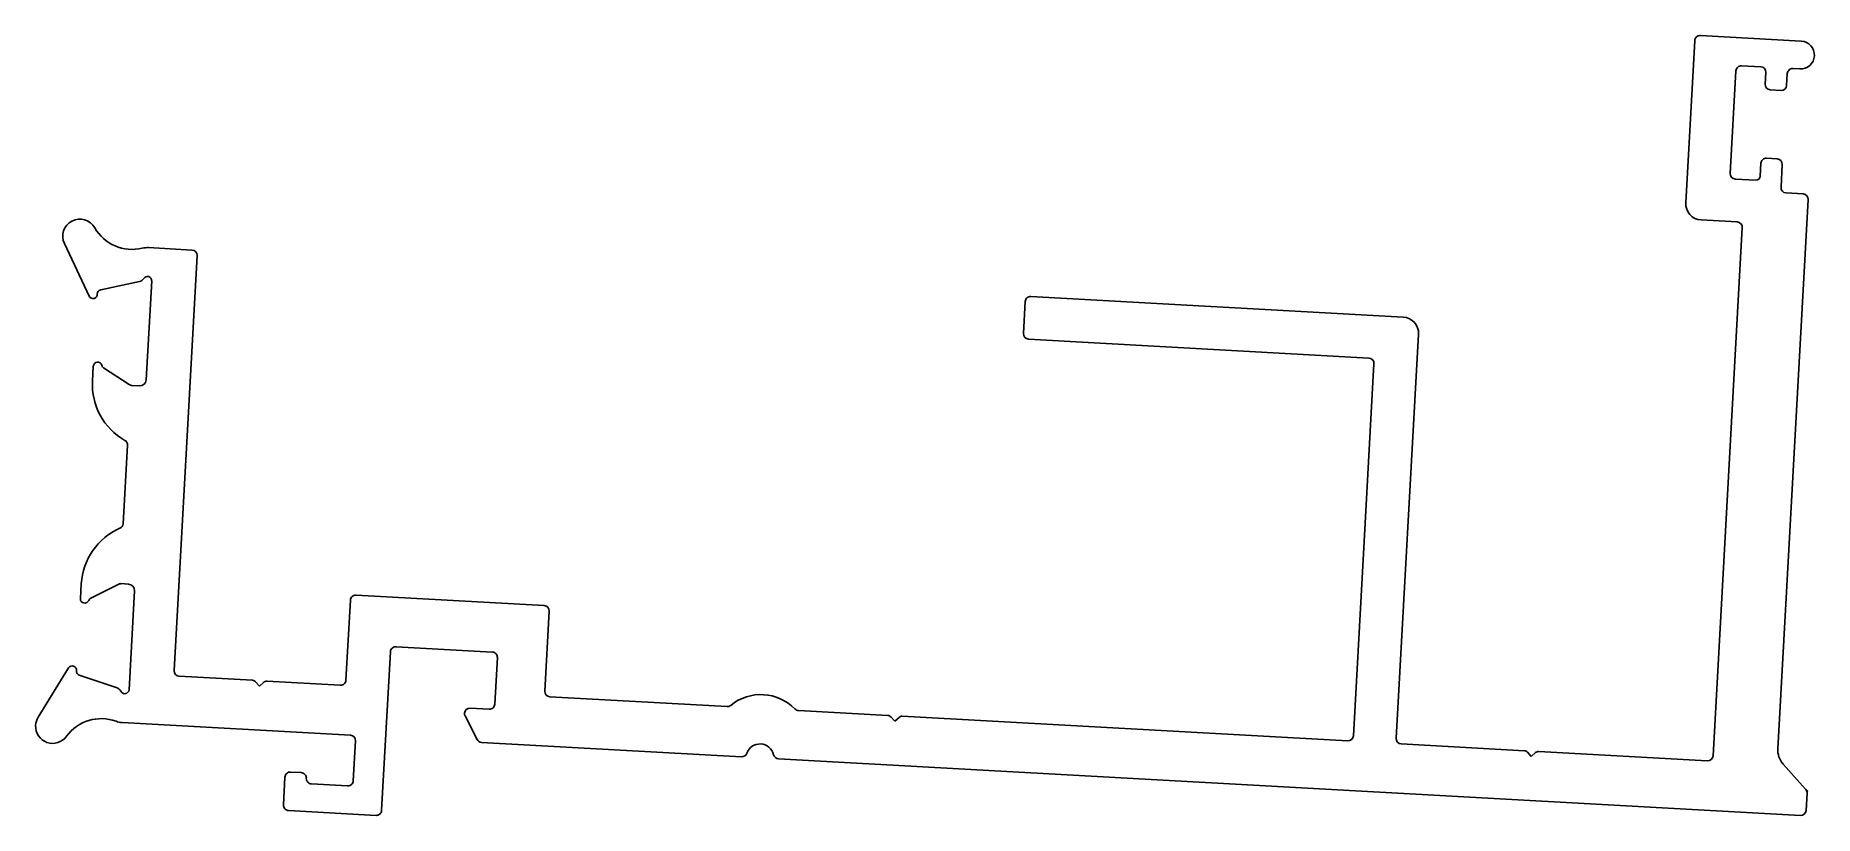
# Model space of a CAD drawing. Header units: inches. Extents: x -39.2 to 43.9, y -0.9 to 35.5.
import ezdxf

# ---------------------------------------------------------------- set-up
doc = ezdxf.new("R2010")
doc.units = ezdxf.units.IN
doc.header["$MEASUREMENT"] = 0
doc.layers.add('1', color=7, linetype='Continuous')
doc.layers.add('CLIP', color=7, linetype='Continuous')

msp = doc.modelspace()

# ---------------------------------------------------------------- linework, layer by layer
at = {"layer": '1', "color": 7, "linetype": 'Continuous'}
for centre, radius, start, end in [((38.643, 27.641), 0.762, 176.83, 266.83), ((24.642, 21.585), 0.762, 356.83, 86.83), ((38.902, 1.869), 0.254, 266.83, 356.83), ((43.291, 0.119), 0.254, 356.83, 41.83)]:
    msp.add_arc(centre, radius, start, end, dxfattribs=at)
at = {"layer": '1', "color": 7}
msp.add_point((43.551, 0.21), dxfattribs=at)
at = {"layer": 'CLIP', "color": 7, "linetype": 'Continuous'}
for p, q in [((38.301, 35.26), (37.882, 27.683)), ((43.275, 35.235), (38.565, 35.495)), ((40.49, 34.087), (41.388, 34.037)), ((39.961, 29.058), (40.226, 33.851)), ((41.624, 33.774), (41.594, 33.224)), ((42.592, 33.169), (42.623, 33.718)), ((42.886, 33.954), (43.203, 33.936)), ((41.83, 32.961), (42.329, 32.933)), ((41.389, 29.53), (41.356, 28.931)), ((42.152, 29.738), (41.653, 29.766)), ((42.329, 28.407), (42.388, 29.475)), ((41.145, 28.742), (40.197, 28.795)), ((42.178, 2.182), (43.599, 27.835)), ((43.363, 28.099), (42.564, 28.143)), ((38.6, 26.88), (40.286, 26.787)), ((-36.67, 23.326), (-37.827, 25.778)), ((40.522, 26.523), (39.155, 1.855)), ((-33.896, 25.59), (-31.867, 25.478)), ((-31.632, 25.214), (-32.705, 5.829)), ((-34.313, 24.011), (-36.131, 23.618)), ((-34.006, 19.412), (-33.75, 24.031)), ((7.303, 23.308), (24.684, 22.346)), ((6.956, 21.575), (7.039, 23.073)), ((23.088, 20.431), (7.192, 21.311)), ((25.403, 21.543), (24.357, 2.669)), ((-36.513, 19.357), (-36.475, 20.049)), ((-35.999, 19.977), (-34.803, 19.196)), ((22.863, 11.854), (23.324, 20.168)), ((-34.656, 19.147), (-34.322, 19.129)), ((-35.079, 12.692), (-34.877, 16.354)), ((-35.002, 16.585), (-35.002, 16.585)), ((22.36, 2.779), (22.863, 11.854)), ((-37.076, 9.196), (-37.037, 9.888)), ((-35.32, 9.86), (-36.595, 9.215)), ((-34.835, 9.873), (-35.168, 9.892)), ((-34.808, 4.938), (-34.552, 9.557)), ((-24.207, 9.355), (-15.421, 8.869)), ((-24.677, 5.385), (-24.471, 9.119)), ((-15.185, 8.605), (-15.392, 4.87)), ((-22.601, 6.712), (-23.011, -0.697)), ((-17.844, 6.699), (-22.337, 6.948)), ((-39.052, 3.651), (-37.631, 5.96)), ((-17.729, 4.264), (-17.609, 6.436)), ((-37.128, 5.611), (-35.364, 5.02)), ((-32.469, 5.566), (-29.039, 5.376)), ((-28.899, 5.308), (-28.719, 5.108)), ((-28.719, 5.108), (-28.533, 5.274)), ((-28.352, 5.338), (-24.941, 5.149)), ((-15.156, 4.607), (-6.883, 4.149)), ((-24.469, 2.814), (-35.124, 3.404)), ((-18.557, 2.612), (-19.115, 3.715)), ((-18.878, 4.077), (-17.992, 4.028)), ((-3.549, 3.964), (0.626, 3.733)), ((0.766, 3.665), (0.946, 3.465)), ((0.946, 3.465), (1.146, 3.644)), ((1.293, 3.696), (22.097, 2.544)), ((-24.337, 0.679), (-24.234, 2.551)), ((-6.207, 1.803), (-18.348, 2.475)), ((43.237, -0.936), (-4.48, 1.707)), ((24.593, 2.405), (30.35, 2.087)), ((30.49, 2.019), (30.67, 1.818)), ((30.67, 1.82), (30.871, 2)), ((30.67, 1.818), (30.67, 1.82)), ((30.67, 1.82), (30.67, 1.82)), ((31.018, 2.052), (38.888, 1.616)), ((-27.599, -0.443), (-27.527, 0.855)), ((-27.264, 1.091), (-26.765, 1.064)), ((43.48, 0.288), (42.431, 1.46)), ((-26.293, 0.537), (-24.601, 0.443)), ((43.545, 0.104), (43.5, -0.7)), ((-23.275, -0.933), (-27.363, -0.706))]:
    msp.add_line(p, q, dxfattribs=at)
for centre, radius, start, end in [((38.551, 35.246), 0.25, 86.83, 176.83), ((43.239, 34.585), 0.65, 266.83, 86.83), ((40.476, 33.837), 0.25, 86.83, 176.83), ((41.375, 33.787), 0.25, 356.83, 86.83), ((41.843, 33.211), 0.25, 176.83, 266.83), ((42.872, 33.704), 0.25, 86.83, 176.83), ((42.343, 33.183), 0.25, 266.83, 356.83), ((41.639, 29.516), 0.25, 86.83, 176.83), ((42.138, 29.489), 0.25, 356.83, 86.83), ((40.211, 29.044), 0.25, 176.83, 266.83), ((41.156, 28.942), 0.2, 266.83, 356.83), ((42.578, 28.393), 0.25, 176.83, 266.83), ((43.349, 27.849), 0.25, 356.83, 86.83), ((-37.103, 26.12), 0.8, 29.63616, 205.26642), ((40.272, 26.537), 0.25, 356.83, 86.83), ((-34.67, 27.504), 2, 209.63616, 283.85886), ((-33.951, 24.591), 1, 86.83, 103.85886), ((-31.881, 25.228), 0.25, 356.83, 86.83), ((-34.376, 24.304), 0.3, 282.18742, 328.43102), ((-33.95, 24.042), 0.2, 356.83, 148.43102), ((-36.489, 23.412), 0.2, 205.26642, 1.5191), ((-36.089, 23.422), 0.2, 102.18742, 181.5191), ((7.289, 23.059), 0.25, 86.83, 176.83), ((7.206, 21.561), 0.25, 176.83, 266.83), ((-36.275, 20.038), 0.2, 15.42039, 176.83), ((-35.889, 20.144), 0.2, 195.42039, 236.82998), ((23.074, 20.181), 0.25, 356.83, 86.83), ((-33.517, 19.192), 3, 176.83005, 240.33273), ((-34.639, 19.447), 0.3, 236.82998, 266.83), ((-34.306, 19.428), 0.3, 266.83, 356.83), ((-35.126, 16.368), 0.25, 356.83, 60.33273), ((-34.042, 9.722), 3, 113.32727, 176.82995), ((-35.329, 12.706), 0.25, 293.32727, 356.83), ((-36.876, 9.185), 0.2, 176.83, 338.23961), ((-36.504, 9.037), 0.2, 116.83002, 158.23961), ((-35.185, 9.592), 0.3, 86.83, 116.83002), ((-34.851, 9.574), 0.3, 356.83, 86.83), ((-24.221, 9.106), 0.25, 86.83, 176.83), ((-15.434, 8.619), 0.25, 356.83, 86.83), ((-22.351, 6.699), 0.25, 86.83, 176.83), ((-17.858, 6.45), 0.25, 356.82996, 86.83004), ((-37.461, 5.856), 0.2, 352.1409, 148.39358), ((-37.065, 5.801), 0.2, 172.1409, 251.47258), ((-32.456, 5.815), 0.25, 176.83, 266.82984), ((-35.46, 4.736), 0.3, 25.22898, 71.47258), ((-29.05, 5.173), 0.203, 41.83, 86.83), ((-28.366, 5.088), 0.25, 86.82984, 131.83), ((-24.927, 5.398), 0.25, 266.82984, 356.83), ((-35.007, 4.949), 0.2, 205.22898, 356.83), ((-17.978, 4.278), 0.25, 266.82996, 356.83004), ((-15.142, 4.856), 0.25, 176.83, 266.83), ((-6.87, 4.398), 0.25, 266.83, 309.36689), ((-5.303, 2.489), 2.22, 44.29344, 129.36656), ((-38.371, 3.232), 0.8, 148.39358, 176.83), ((-36.105, 1.587), 2, 69.80114, 144.02384), ((-35.069, 4.403), 1, 249.80114, 266.83), ((-18.892, 3.827), 0.25, 176.83, 206.83002), ((-18.892, 3.827), 0.25, 86.83006, 176.83), ((-3.535, 4.214), 0.25, 224.2931, 266.83), ((0.615, 3.53), 0.203, 41.83, 86.83), ((1.282, 3.493), 0.203, 86.83, 131.83), ((-38.371, 3.232), 0.8, 176.83, 324.02384), ((-24.483, 2.565), 0.25, 356.83, 86.83), ((-18.334, 2.725), 0.25, 206.83002, 266.83), ((22.111, 2.793), 0.25, 266.83, 356.83), ((24.607, 2.655), 0.25, 176.83, 266.83), ((-6.193, 2.052), 0.25, 266.83, 340.70238), ((-5.344, 1.755), 0.65, 12.95762, 160.70238), ((-4.467, 1.957), 0.25, 192.95762, 266.83), ((30.339, 1.884), 0.203, 41.83, 86.83), ((31.006, 1.849), 0.203, 86.83, 131.83), ((43.177, 2.127), 1, 176.83, 221.83), ((-27.278, 0.842), 0.25, 86.82996, 176.83004), ((-26.778, 0.814), 0.25, 356.82996, 86.83004), ((-26.279, 0.786), 0.25, 176.82996, 266.83004), ((-24.587, 0.693), 0.25, 266.82996, 356.83004), ((-27.35, -0.456), 0.25, 176.82996, 266.83004), ((-23.261, -0.683), 0.25, 266.82996, 356.83004), ((43.251, -0.686), 0.25, 266.83, 356.83)]:
    msp.add_arc(centre, radius, start, end, dxfattribs=at)

doc.saveas('drawing.dxf')
